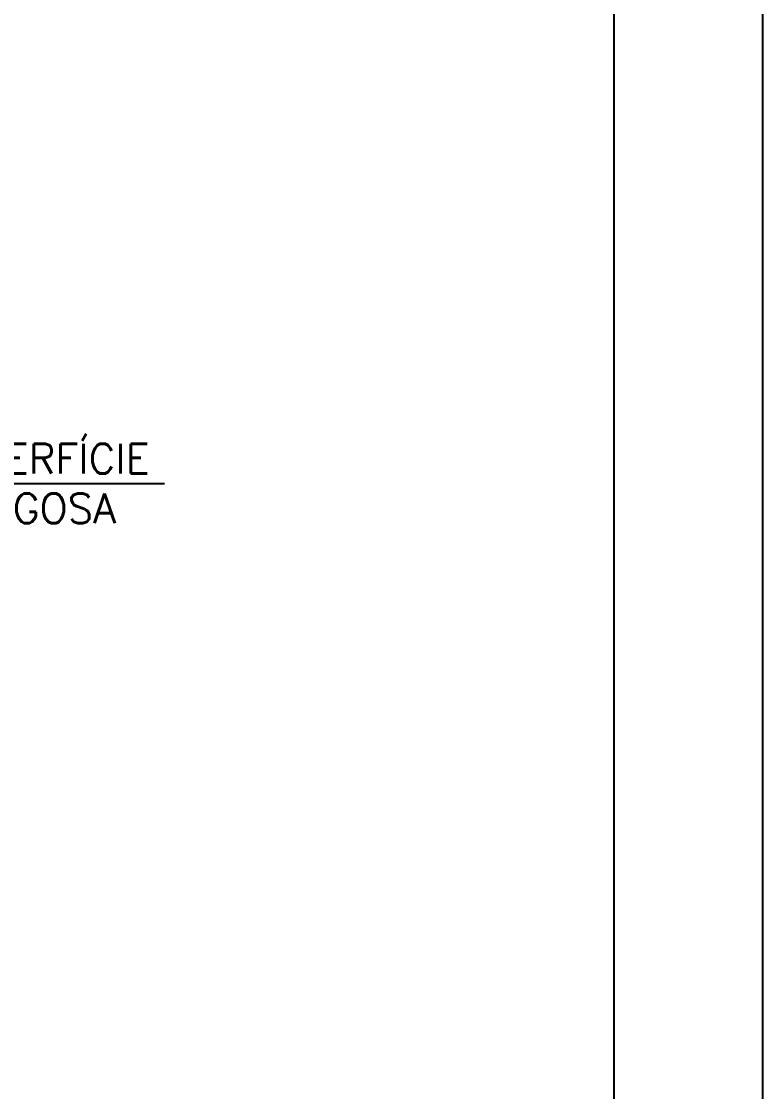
# Model space of a CAD drawing. Header units: centimetres. Extents: x 1658 to 6058, y 7962 to 9447.
# Drawn here: x 3509.3 to 3758.4, y 8322.2 to 8682 of the extents above; entities that cross this region are included whole.
import ezdxf

# ---------------------------------------------------------------- set-up
doc = ezdxf.new("R2010")
doc.units = ezdxf.units.CM
doc.header["$LTSCALE"] = 50
doc.header["$MEASUREMENT"] = 0
for name, color, linetype in [('COTAS-PRECON', 1, 'Continuous'), ('FORMATO-PRECON', 2, 'Continuous'), ('LINHA-01-PRECON', 1, 'Continuous')]:
    doc.layers.add(name, color=color, linetype=linetype)
doc.styles.get("Standard").update_dxf_attribs({"font": 'romans.shx'})
doc.dimstyles.new('ESC50-50', dxfattribs={"dimscale": 50, "dimtxt": 0.2, "dimasz": 0.15, "dimexe": 0.15, "dimexo": 0.15, "dimgap": 0.08, "dimtad": 1, "dimdec": 1, "dimzin": 12, "dimdsep": 46, "dimtxsty": 'Standard', "dimblk": 'ARCHTICK', "dimcen": 0.09, "dimdle": 0.15, "dimclrd": 256, "dimclre": 256, "dimclrt": 2, "dimazin": 3, "dimtfac": 1, "dimtdec": 1, "dimtix": 1, "dimtmove": 2, "dimatfit": 2, "dimfxl": 0.15, "dimtolj": 1, "dimtzin": 0, "dimarcsym": 0})

# ---------------------------------------------------------------- blocks, each defined once
blk = doc.blocks.new('A$C12EB5E76')
at = {"layer": 'FORMATO-PRECON'}
blk.add_lwpolyline([(-114.69, 1254.28), (-114.69, 4224.28), (4085.31, 4224.28), (4085.31, 1254.28)], close=True, dxfattribs=at)
at = {"layer": 'FORMATO-PRECON', "color": 6}
blk.add_lwpolyline([(135.31, 1354.28), (135.31, 4124.28), (3985.31, 4124.28), (3985.31, 1354.28)], close=True, dxfattribs=at)
blk = doc.blocks.new('_ArchTick')
at = {"color": 0, "linetype": 'ByBlock', "const_width": 0.15}
blk.add_lwpolyline([(-0.5, -0.5), (0.5, 0.5)], dxfattribs=at)

msp = doc.modelspace()

# ---------------------------------------------------------------- block references
at = {"layer": 'COTAS-PRECON', "xscale": 0.5000000000000071, "yscale": 0.5000000000000071, "zscale": 0.5000000000000071}
msp.add_blockref('A$C12EB5E76', (1715.702, 7335.343), dxfattribs=at)

# ---------------------------------------------------------------- texts
at = {"layer": 'LINHA-01-PRECON', "color": 2, "insert": (3514.52, 8526.655), "char_height": 10, "attachment_point": 5}
msp.add_mtext('\\A1;SUPERFÍCIE\\PRUGOSA', dxfattribs=at)

# ---------------------------------------------------------------- leaders
at = {"layer": 'LINHA-01-PRECON'}
msp.add_leader([(3413.011, 8493.756), (3470.978, 8526.655), (3557.337, 8526.655)], dimstyle='ESC50-50', dxfattribs=at)

doc.saveas('drawing.dxf')
